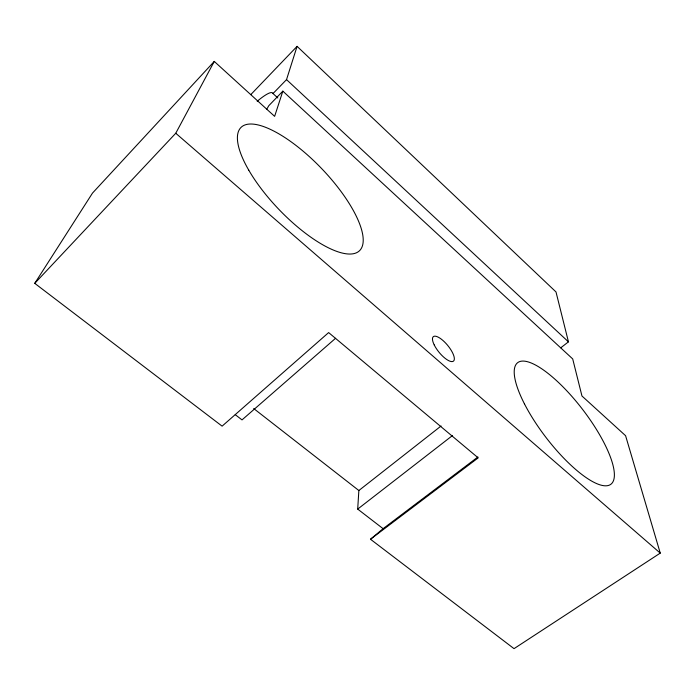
<?xml version="1.0" encoding="UTF-8"?>
<svg xmlns="http://www.w3.org/2000/svg" width="695" height="695" viewBox="0 0 695 695"><rect width="100%" height="100%" fill="white"/><g stroke="black" fill="none" stroke-linecap="round" stroke-linejoin="round"><path stroke-width="1.04" d="M477.891 456.997L383.093 528.678L357.699 509.096L358.855 490.522L441.073 426M277.8 97.952L273.013 93.556L286.531 79.621L297.078 46.348L556 291.943L568.449 341.844L560.752 347.821M282.839 91.149L274.629 116.352L214.268 61.421L92.496 193.097L34.75 283.343L222.105 426.148L328.639 332.584L478.186 457.866L370.496 539.25L514.031 648.652L660.25 553.116L625.587 435.704L581.958 396.002L572.706 358.933L282.839 91.149L268.783 105.718A71.003 9.739 -49 0 1 266.793 109.089M34.75 283.343L175.757 133.249L214.268 61.421M250.773 94.633L297.078 46.348M335.598 338.274L242.016 419.893L235.266 414.689M370.496 539.25L383.093 528.678M357.699 509.096L452.48 435.557M253.71 408.547L358.855 490.522M175.757 133.249L660.25 553.116M286.531 79.621L568.449 341.844M273.013 93.556L273.005 93.434A71.003 9.739 -49 0 0 257.193 101.253M248.758 170.162A85.502 29.555 46.2 0 0 357.239 252.381A85.502 29.555 46.2 0 0 294.81 144.543A85.502 29.555 46.2 0 0 248.758 170.162M524.404 403.778A76.598 23.048 52.5 0 0 610.488 484.528A76.598 23.048 52.5 0 0 558.016 382.024A76.598 23.048 52.5 0 0 524.404 403.778M434.245 344.963A15.846 5.517 50.5 0 0 453.175 361.322A15.846 5.517 50.5 0 0 442.802 340.359A15.846 5.517 50.5 0 0 434.245 344.963"/></g></svg>
